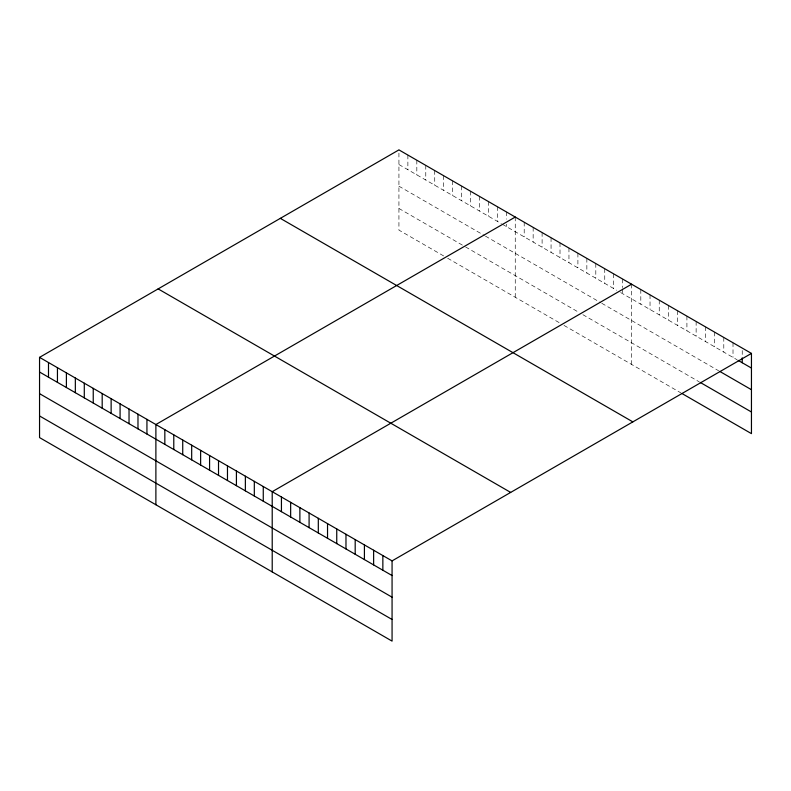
<?xml version="1.0" encoding="UTF-8"?>
<svg xmlns="http://www.w3.org/2000/svg" width="791" height="791" viewBox="0 0 791 791"><rect width="100%" height="100%" fill="white"/><g stroke="black" fill="none" stroke-linecap="round" stroke-linejoin="round"><path stroke-width="0.59" stroke-dasharray="3.96 2.97" d="M398.931 164.538L501.346 223.665M502.334 224.239L616.683 290.257M620.658 292.551L737.103 359.786M398.931 186.182L484.438 235.55M485.437 236.123L600.774 302.706M601.763 303.279L718.673 370.781M398.931 208.468L464.554 246.357M465.543 246.93L577.905 311.802M582.868 314.67L699.204 381.835M443.672 255.938L398.931 230.112L398.931 149.885M447.647 258.232L560.008 323.104M563.983 325.398L680.764 392.82M742.235 350.532L742.235 356.632M733.01 342.76L733.01 357.423M723.795 337.441L723.795 352.094M714.57 332.111L714.57 346.774M705.354 326.792L705.354 341.455M696.129 321.472L696.129 336.126M686.914 316.143L686.914 330.806M677.689 310.823L677.689 325.487M668.474 305.504L668.474 320.157M659.249 300.175L659.249 314.838M650.034 294.855L650.034 309.518M640.809 289.536L640.809 304.189M631.594 284.206L631.594 364.433M622.646 279.045L622.646 287.598M622.646 288.814L622.646 293.698M613.697 273.874L613.697 288.537M604.749 268.713L604.749 283.366M595.801 263.541L595.801 278.205M586.853 258.38L586.853 273.033M577.905 253.209L577.905 267.872M568.956 248.038L568.956 262.701M560.008 242.877L560.008 257.54M551.06 237.705L551.06 252.369M542.102 232.544L542.102 247.207M533.154 227.373L533.154 242.036M524.206 222.212L524.206 236.875M515.257 217.041L515.257 297.268M506.309 211.879L506.309 219.206M506.309 224.09L506.309 226.542M497.361 206.708L497.361 221.371M488.413 201.547L488.413 216.21M479.465 196.376L479.465 211.039M470.516 191.214L470.516 205.868M461.568 186.043L461.568 200.706M452.62 180.882L452.62 195.535M443.672 175.711L443.672 190.374M434.724 170.549L434.724 185.203M425.776 165.378L425.776 180.041M416.827 160.217L416.827 174.87M407.879 155.046L407.879 169.709"/><path stroke-width="1.19" d="M751.45 353.409L392.069 560.888L392.069 641.115L39.55 437.591L39.55 357.364L398.931 149.885L751.45 353.409L751.45 433.636L681.793 393.414M515.257 217.041L155.886 424.53L155.886 504.757M631.594 284.206L272.213 491.695L272.213 571.923M738.132 360.38L751.45 368.072M719.691 371.365L751.45 389.706M700.233 382.429L751.45 411.992M280.33 218.356L632.859 421.88M158.141 288.893L510.67 492.417M39.55 357.364L392.069 560.888M39.55 372.027L392.069 575.551M39.55 393.661L392.069 597.185M39.55 415.957L392.069 619.482M742.235 357.858L742.235 362.743M382.854 555.569L382.854 570.232M373.629 550.249L373.629 564.903M364.414 544.92L364.414 559.583M355.189 539.6L355.189 554.264M345.974 534.281L345.974 548.934M336.748 528.952L336.748 543.615M327.533 523.632L327.533 538.295M318.308 518.313L318.308 532.966M309.093 512.983L309.093 527.646M299.878 507.664L299.878 522.327M290.653 502.334L290.653 516.998M281.438 497.015L281.438 511.678M263.265 486.524L263.265 501.187M254.316 481.363L254.316 496.016M245.368 476.192L245.368 490.855M236.42 471.031L236.42 485.684M227.472 465.859L227.472 480.523M218.524 460.698L218.524 475.351M209.575 455.527L209.575 470.19M200.627 450.366L200.627 465.019M191.679 445.195L191.679 459.858M182.731 440.033L182.731 454.687M173.783 434.862L173.783 449.525M164.835 429.701L164.835 444.354M146.938 419.359L146.938 434.022M137.98 414.197L137.98 428.86M129.032 409.026L129.032 423.689M120.084 403.865L120.084 418.528M111.136 398.694L111.136 413.357M102.187 393.532L102.187 408.196M93.239 388.361L93.239 403.024M84.291 383.2L84.291 397.863M75.343 378.029L75.343 392.692M66.395 372.868L66.395 387.531M57.446 367.696L57.446 382.36M48.498 362.535L48.498 377.188"/></g></svg>
